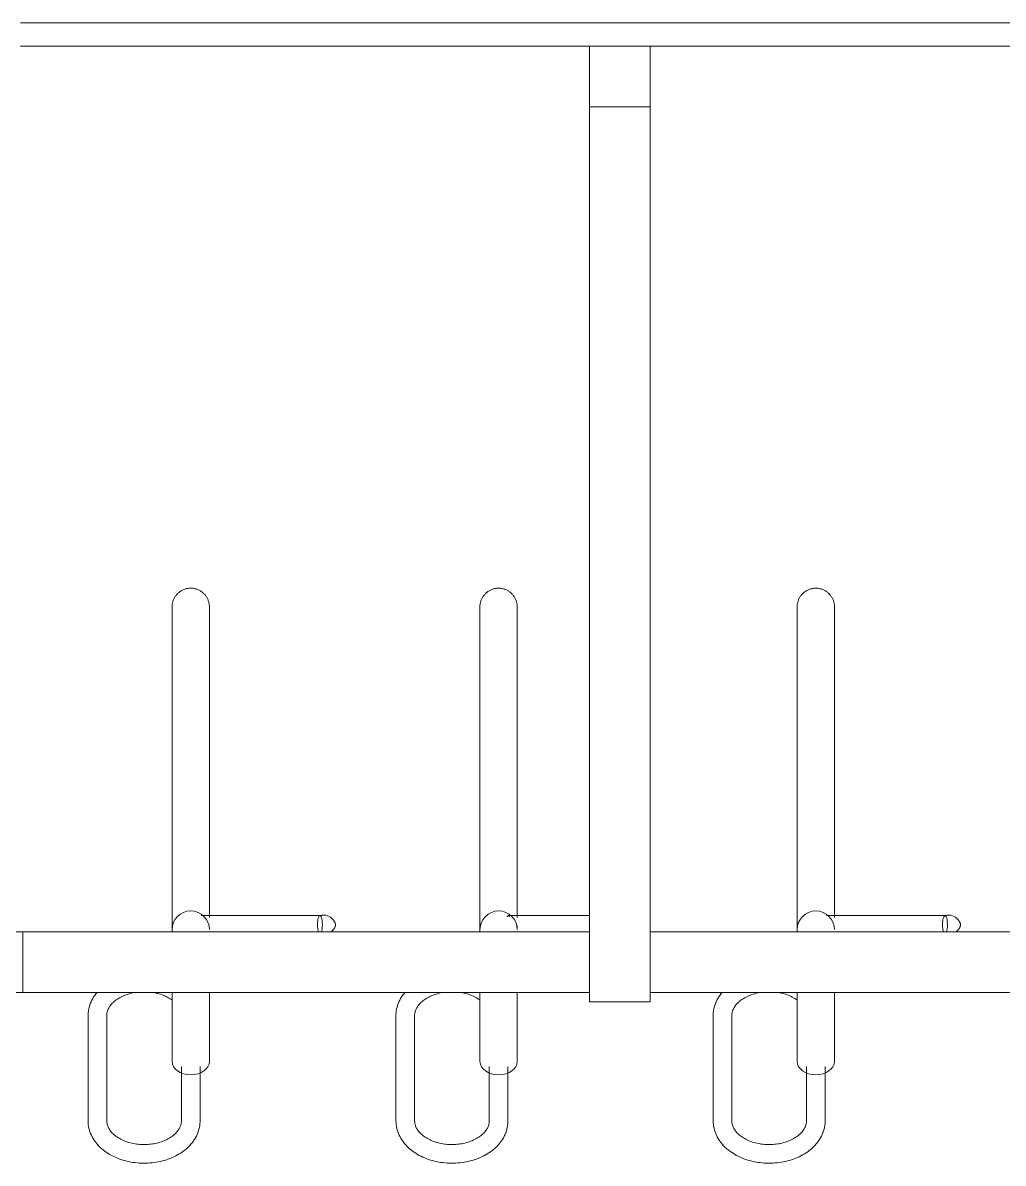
# Model space of a CAD drawing. Header units: inches. Extents: x 3268 to 7018, y 976 to 6708.
# Drawn here: x 4772.69 to 4798.96, y 3778.2 to 3808.77 of the extents above; entities that cross this region are included whole.
import ezdxf

# ---------------------------------------------------------------- set-up
doc = ezdxf.new("R2010")
doc.units = ezdxf.units.IN
doc.header["$MEASUREMENT"] = 0
for name, color, linetype, lineweight in [('A-GENM', 13, 'Continuous', 9), ('A-WALL', 113, 'Continuous', 9), ('I-WALL', 2, 'Continuous', 9)]:
    doc.layers.add(name, color=color, linetype=linetype, lineweight=lineweight)

# ---------------------------------------------------------------- blocks, each defined once
blk = doc.blocks.new('Bike File Wall - as Specified-V155-Overall Retail Plan Opt 2')
at = {"layer": 'A-GENM'}
for p, q in [((4772.688, 3784.399), (4757.5, 3784.399)), ((4772.688, 3784.399), (4772.688, 3782.774)), ((4772.688, 3782.774), (4757.5, 3782.774))]:
    blk.add_line(p, q, dxfattribs=at)
blk = doc.blocks.new('Bike File Wall - as Specified-6058706-Overall Retail Plan Opt 2')
at = {"layer": 'A-GENM'}
for p, q in [((4499.875, 3806.524), (4499.875, 3808.149)), ((4501.5, 3808.149), (4499.875, 3808.149)), ((4501.5, 3808.149), (4501.5, 3806.524)), ((4499.875, 3782.524), (4499.875, 3806.524)), ((4499.875, 3806.524), (4501.5, 3806.524)), ((4501.5, 3806.524), (4501.5, 3782.524)), ((4488.688, 3792.234), (4488.688, 3785.34)), ((4488.688, 3792.234), (4488.688, 3784.399)), ((4489.688, 3785.34), (4489.688, 3792.234)), ((4489.688, 3784.803), (4489.688, 3792.234)), ((4496.938, 3792.234), (4496.938, 3785.34)), ((4496.938, 3792.234), (4496.938, 3784.399)), ((4497.938, 3785.34), (4497.938, 3792.234)), ((4497.938, 3784.803), (4497.938, 3792.234)), ((4505.438, 3792.234), (4505.438, 3785.34)), ((4505.438, 3792.234), (4505.438, 3784.399)), ((4506.438, 3785.34), (4506.438, 3792.234)), ((4506.438, 3784.803), (4506.438, 3792.234)), ((4492.65, 3784.836), (4489.471, 3784.836)), ((4499.875, 3784.836), (4497.696, 3784.836)), ((4509.4, 3784.836), (4506.221, 3784.836)), ((4484.688, 3782.774), (4484.688, 3784.399)), ((4499.875, 3784.399), (4484.688, 3784.399)), ((4531.875, 3784.399), (4501.5, 3784.399)), ((4499.875, 3782.774), (4484.688, 3782.774)), ((4488.688, 3782.774), (4488.688, 3780.92)), ((4489.688, 3780.92), (4489.688, 3782.774)), ((4496.938, 3782.774), (4496.938, 3780.92)), ((4497.938, 3780.92), (4497.938, 3782.774)), ((4499.875, 3782.524), (4501.5, 3782.524)), ((4531.875, 3782.774), (4501.5, 3782.774)), ((4505.438, 3782.774), (4505.438, 3780.92)), ((4506.438, 3780.92), (4506.438, 3782.774)), ((4486.438, 3782.158), (4486.438, 3779.329)), ((4486.938, 3779.329), (4486.938, 3782.158)), ((4494.688, 3782.158), (4494.688, 3779.329)), ((4495.188, 3779.329), (4495.188, 3782.158)), ((4503.188, 3782.158), (4503.188, 3779.329)), ((4503.688, 3779.329), (4503.688, 3782.158)), ((4488.938, 3780.791), (4488.938, 3779.329)), ((4489.438, 3779.329), (4489.438, 3780.791)), ((4497.188, 3780.791), (4497.188, 3779.329)), ((4497.688, 3779.329), (4497.688, 3780.791)), ((4505.688, 3780.791), (4505.688, 3779.329)), ((4506.188, 3779.329), (4506.188, 3780.791))]:
    blk.add_line(p, q, dxfattribs=at)
at = {"layer": 'A-GENM', "flags": 128}
for points in [[(4488.688, 3793.113), (4488.688, 3793.133), (4488.689, 3793.153), (4488.691, 3793.173), (4488.694, 3793.192), (4488.698, 3793.212), (4488.702, 3793.232), (4488.707, 3793.251), (4488.713, 3793.27), (4488.72, 3793.289), (4488.727, 3793.307), (4488.735, 3793.326), (4488.744, 3793.344), (4488.754, 3793.361), (4488.764, 3793.378), (4488.775, 3793.395), (4488.787, 3793.411), (4488.799, 3793.427), (4488.812, 3793.442), (4488.825, 3793.457), (4488.839, 3793.471), (4488.854, 3793.485), (4488.869, 3793.498), (4488.885, 3793.511), (4488.901, 3793.522), (4488.918, 3793.533), (4488.935, 3793.544), (4488.952, 3793.554), (4488.97, 3793.563), (4488.988, 3793.571), (4489.007, 3793.579), (4489.025, 3793.586), (4489.044, 3793.592), (4489.064, 3793.597), (4489.083, 3793.602), (4489.103, 3793.605), (4489.123, 3793.608), (4489.143, 3793.611), (4489.162, 3793.612), (4489.182, 3793.613), (4489.202, 3793.613), (4489.222, 3793.612), (4489.242, 3793.61), (4489.262, 3793.607), (4489.282, 3793.604), (4489.301, 3793.6), (4489.321, 3793.595), (4489.34, 3793.589), (4489.359, 3793.583), (4489.378, 3793.575), (4489.396, 3793.567), (4489.414, 3793.559), (4489.432, 3793.549), (4489.449, 3793.539), (4489.466, 3793.528), (4489.482, 3793.517), (4489.498, 3793.505), (4489.513, 3793.492), (4489.528, 3793.479), (4489.543, 3793.465), (4489.557, 3793.45), (4489.57, 3793.435), (4489.582, 3793.42), (4489.594, 3793.404), (4489.606, 3793.387), (4489.616, 3793.37), (4489.626, 3793.353), (4489.636, 3793.335), (4489.644, 3793.317), (4489.652, 3793.299), (4489.659, 3793.28), (4489.665, 3793.261), (4489.671, 3793.242), (4489.676, 3793.223), (4489.68, 3793.203), (4489.683, 3793.183), (4489.685, 3793.163), (4489.687, 3793.144), (4489.688, 3793.124), (4489.688, 3793.113)], [(4496.938, 3793.113), (4496.938, 3793.133), (4496.939, 3793.153), (4496.941, 3793.173), (4496.944, 3793.192), (4496.948, 3793.212), (4496.952, 3793.232), (4496.957, 3793.251), (4496.963, 3793.27), (4496.97, 3793.289), (4496.977, 3793.307), (4496.985, 3793.326), (4496.994, 3793.344), (4497.004, 3793.361), (4497.014, 3793.378), (4497.025, 3793.395), (4497.037, 3793.411), (4497.049, 3793.427), (4497.062, 3793.442), (4497.075, 3793.457), (4497.089, 3793.471), (4497.104, 3793.485), (4497.119, 3793.498), (4497.135, 3793.511), (4497.151, 3793.522), (4497.168, 3793.533), (4497.185, 3793.544), (4497.202, 3793.554), (4497.22, 3793.563), (4497.238, 3793.571), (4497.257, 3793.579), (4497.275, 3793.586), (4497.294, 3793.592), (4497.314, 3793.597), (4497.333, 3793.602), (4497.353, 3793.605), (4497.373, 3793.608), (4497.393, 3793.611), (4497.412, 3793.612), (4497.432, 3793.613), (4497.452, 3793.613), (4497.472, 3793.612), (4497.492, 3793.61), (4497.512, 3793.607), (4497.532, 3793.604), (4497.551, 3793.6), (4497.571, 3793.595), (4497.59, 3793.589), (4497.609, 3793.583), (4497.628, 3793.575), (4497.646, 3793.567), (4497.664, 3793.559), (4497.682, 3793.549), (4497.699, 3793.539), (4497.716, 3793.528), (4497.732, 3793.517), (4497.748, 3793.505), (4497.763, 3793.492), (4497.778, 3793.479), (4497.793, 3793.465), (4497.807, 3793.45), (4497.82, 3793.435), (4497.832, 3793.42), (4497.844, 3793.404), (4497.856, 3793.387), (4497.866, 3793.37), (4497.876, 3793.353), (4497.886, 3793.335), (4497.894, 3793.317), (4497.902, 3793.299), (4497.909, 3793.28), (4497.915, 3793.261), (4497.921, 3793.242), (4497.926, 3793.223), (4497.93, 3793.203), (4497.933, 3793.183), (4497.935, 3793.163), (4497.937, 3793.144), (4497.938, 3793.124), (4497.938, 3793.113)], [(4505.438, 3793.113), (4505.438, 3793.133), (4505.439, 3793.153), (4505.441, 3793.173), (4505.444, 3793.192), (4505.448, 3793.212), (4505.452, 3793.232), (4505.457, 3793.251), (4505.463, 3793.27), (4505.47, 3793.289), (4505.477, 3793.307), (4505.485, 3793.326), (4505.494, 3793.344), (4505.504, 3793.361), (4505.514, 3793.378), (4505.525, 3793.395), (4505.537, 3793.411), (4505.549, 3793.427), (4505.562, 3793.442), (4505.575, 3793.457), (4505.589, 3793.471), (4505.604, 3793.485), (4505.619, 3793.498), (4505.635, 3793.511), (4505.651, 3793.522), (4505.668, 3793.533), (4505.685, 3793.544), (4505.702, 3793.554), (4505.72, 3793.563), (4505.738, 3793.571), (4505.757, 3793.579), (4505.775, 3793.586), (4505.794, 3793.592), (4505.814, 3793.597), (4505.833, 3793.602), (4505.853, 3793.605), (4505.873, 3793.608), (4505.893, 3793.611), (4505.912, 3793.612), (4505.932, 3793.613), (4505.952, 3793.613), (4505.972, 3793.612), (4505.992, 3793.61), (4506.012, 3793.607), (4506.032, 3793.604), (4506.051, 3793.6), (4506.071, 3793.595), (4506.09, 3793.589), (4506.109, 3793.583), (4506.128, 3793.575), (4506.146, 3793.567), (4506.164, 3793.559), (4506.182, 3793.549), (4506.199, 3793.539), (4506.216, 3793.528), (4506.232, 3793.517), (4506.248, 3793.505), (4506.263, 3793.492), (4506.278, 3793.479), (4506.293, 3793.465), (4506.307, 3793.45), (4506.32, 3793.435), (4506.332, 3793.42), (4506.344, 3793.404), (4506.356, 3793.387), (4506.366, 3793.37), (4506.376, 3793.353), (4506.386, 3793.335), (4506.394, 3793.317), (4506.402, 3793.299), (4506.409, 3793.28), (4506.415, 3793.261), (4506.421, 3793.242), (4506.426, 3793.223), (4506.43, 3793.203), (4506.433, 3793.183), (4506.435, 3793.163), (4506.437, 3793.144), (4506.438, 3793.124), (4506.438, 3793.113)], [(4488.688, 3792.234), (4488.688, 3792.317), (4488.688, 3792.397), (4488.688, 3792.473), (4488.688, 3792.545), (4488.688, 3792.613), (4488.688, 3792.677), (4488.688, 3792.738), (4488.688, 3792.794), (4488.688, 3792.845), (4488.688, 3792.893), (4488.688, 3792.936), (4488.688, 3792.974), (4488.688, 3793.008), (4488.688, 3793.037), (4488.688, 3793.061), (4488.688, 3793.081), (4488.688, 3793.096), (4488.688, 3793.106), (4488.688, 3793.112), (4488.688, 3793.113)], [(4488.688, 3793.113), (4488.688, 3793.11), (4488.688, 3793.103), (4488.688, 3793.091), (4488.688, 3793.074), (4488.688, 3793.053), (4488.688, 3793.027), (4488.688, 3792.996), (4488.688, 3792.96), (4488.688, 3792.92), (4488.688, 3792.876), (4488.688, 3792.827), (4488.688, 3792.774), (4488.688, 3792.716), (4488.688, 3792.654), (4488.688, 3792.589), (4488.688, 3792.519), (4488.688, 3792.445), (4488.688, 3792.368), (4488.688, 3792.287), (4488.688, 3792.234)], [(4489.688, 3792.234), (4489.688, 3792.317), (4489.688, 3792.397), (4489.688, 3792.473), (4489.688, 3792.545), (4489.688, 3792.613), (4489.688, 3792.677), (4489.688, 3792.738), (4489.688, 3792.794), (4489.688, 3792.845), (4489.688, 3792.893), (4489.688, 3792.936), (4489.688, 3792.974), (4489.688, 3793.008), (4489.688, 3793.037), (4489.688, 3793.061), (4489.688, 3793.081), (4489.688, 3793.096), (4489.688, 3793.106), (4489.688, 3793.112), (4489.688, 3793.113)], [(4489.688, 3793.113), (4489.688, 3793.11), (4489.688, 3793.103), (4489.688, 3793.091), (4489.688, 3793.074), (4489.688, 3793.053), (4489.688, 3793.027), (4489.688, 3792.996), (4489.688, 3792.96), (4489.688, 3792.92), (4489.688, 3792.876), (4489.688, 3792.827), (4489.688, 3792.774), (4489.688, 3792.716), (4489.688, 3792.654), (4489.688, 3792.589), (4489.688, 3792.519), (4489.688, 3792.445), (4489.688, 3792.368), (4489.688, 3792.287), (4489.688, 3792.234)], [(4496.938, 3792.234), (4496.938, 3792.317), (4496.938, 3792.397), (4496.938, 3792.473), (4496.938, 3792.545), (4496.938, 3792.613), (4496.938, 3792.677), (4496.938, 3792.738), (4496.938, 3792.794), (4496.938, 3792.845), (4496.938, 3792.893), (4496.938, 3792.936), (4496.938, 3792.974), (4496.938, 3793.008), (4496.938, 3793.037), (4496.938, 3793.061), (4496.938, 3793.081), (4496.938, 3793.096), (4496.938, 3793.106), (4496.938, 3793.112), (4496.938, 3793.113)], [(4496.938, 3793.113), (4496.938, 3793.11), (4496.938, 3793.103), (4496.938, 3793.091), (4496.938, 3793.074), (4496.938, 3793.053), (4496.938, 3793.027), (4496.938, 3792.996), (4496.938, 3792.96), (4496.938, 3792.92), (4496.938, 3792.876), (4496.938, 3792.827), (4496.938, 3792.774), (4496.938, 3792.716), (4496.938, 3792.654), (4496.938, 3792.589), (4496.938, 3792.519), (4496.938, 3792.445), (4496.938, 3792.368), (4496.938, 3792.287), (4496.938, 3792.234)], [(4497.938, 3792.234), (4497.938, 3792.317), (4497.938, 3792.397), (4497.938, 3792.473), (4497.938, 3792.545), (4497.938, 3792.613), (4497.938, 3792.677), (4497.938, 3792.738), (4497.938, 3792.794), (4497.938, 3792.845), (4497.938, 3792.893), (4497.938, 3792.936), (4497.938, 3792.974), (4497.938, 3793.008), (4497.938, 3793.037), (4497.938, 3793.061), (4497.938, 3793.081), (4497.938, 3793.096), (4497.938, 3793.106), (4497.938, 3793.112), (4497.938, 3793.113)], [(4497.938, 3793.113), (4497.938, 3793.11), (4497.938, 3793.103), (4497.938, 3793.091), (4497.938, 3793.074), (4497.938, 3793.053), (4497.938, 3793.027), (4497.938, 3792.996), (4497.938, 3792.96), (4497.938, 3792.92), (4497.938, 3792.876), (4497.938, 3792.827), (4497.938, 3792.774), (4497.938, 3792.716), (4497.938, 3792.654), (4497.938, 3792.589), (4497.938, 3792.519), (4497.938, 3792.445), (4497.938, 3792.368), (4497.938, 3792.287), (4497.938, 3792.234)], [(4505.438, 3792.234), (4505.438, 3792.317), (4505.438, 3792.397), (4505.438, 3792.473), (4505.438, 3792.545), (4505.438, 3792.613), (4505.438, 3792.677), (4505.438, 3792.738), (4505.438, 3792.794), (4505.438, 3792.845), (4505.438, 3792.893), (4505.438, 3792.936), (4505.438, 3792.974), (4505.438, 3793.008), (4505.438, 3793.037), (4505.438, 3793.061), (4505.438, 3793.081), (4505.438, 3793.096), (4505.438, 3793.106), (4505.438, 3793.112), (4505.438, 3793.113)], [(4505.438, 3793.113), (4505.438, 3793.11), (4505.438, 3793.103), (4505.438, 3793.091), (4505.438, 3793.074), (4505.438, 3793.053), (4505.438, 3793.027), (4505.438, 3792.996), (4505.438, 3792.96), (4505.438, 3792.92), (4505.438, 3792.876), (4505.438, 3792.827), (4505.438, 3792.774), (4505.438, 3792.716), (4505.438, 3792.654), (4505.438, 3792.589), (4505.438, 3792.519), (4505.438, 3792.445), (4505.438, 3792.368), (4505.438, 3792.287), (4505.438, 3792.234)], [(4506.438, 3792.234), (4506.438, 3792.317), (4506.438, 3792.397), (4506.438, 3792.473), (4506.438, 3792.545), (4506.438, 3792.613), (4506.438, 3792.677), (4506.438, 3792.738), (4506.438, 3792.794), (4506.438, 3792.845), (4506.438, 3792.893), (4506.438, 3792.936), (4506.438, 3792.974), (4506.438, 3793.008), (4506.438, 3793.037), (4506.438, 3793.061), (4506.438, 3793.081), (4506.438, 3793.096), (4506.438, 3793.106), (4506.438, 3793.112), (4506.438, 3793.113)], [(4506.438, 3793.113), (4506.438, 3793.11), (4506.438, 3793.103), (4506.438, 3793.091), (4506.438, 3793.074), (4506.438, 3793.053), (4506.438, 3793.027), (4506.438, 3792.996), (4506.438, 3792.96), (4506.438, 3792.92), (4506.438, 3792.876), (4506.438, 3792.827), (4506.438, 3792.774), (4506.438, 3792.716), (4506.438, 3792.654), (4506.438, 3792.589), (4506.438, 3792.519), (4506.438, 3792.445), (4506.438, 3792.368), (4506.438, 3792.287), (4506.438, 3792.234)], [(4488.688, 3784.521), (4488.688, 3784.547), (4488.688, 3784.578), (4488.688, 3784.613), (4488.688, 3784.653), (4488.688, 3784.698), (4488.688, 3784.747), (4488.688, 3784.8), (4488.688, 3784.858), (4488.688, 3784.919), (4488.688, 3784.985), (4488.688, 3785.055), (4488.688, 3785.128), (4488.688, 3785.206), (4488.688, 3785.287), (4488.688, 3785.34)], [(4489.688, 3785.34), (4489.688, 3785.257), (4489.688, 3785.177), (4489.688, 3785.101), (4489.688, 3785.029), (4489.688, 3784.961), (4489.688, 3784.896), (4489.688, 3784.836), (4489.688, 3784.78)], [(4496.938, 3784.698), (4496.938, 3784.747), (4496.938, 3784.8), (4496.938, 3784.858), (4496.938, 3784.919), (4496.938, 3784.985), (4496.938, 3785.055), (4496.938, 3785.128), (4496.938, 3785.206), (4496.938, 3785.287), (4496.938, 3785.34)], [(4497.938, 3785.34), (4497.938, 3785.257), (4497.938, 3785.177), (4497.938, 3785.101), (4497.938, 3785.029), (4497.938, 3784.961), (4497.938, 3784.896), (4497.938, 3784.836), (4497.938, 3784.78)], [(4505.438, 3784.521), (4505.438, 3784.547), (4505.438, 3784.578), (4505.438, 3784.613), (4505.438, 3784.653), (4505.438, 3784.698), (4505.438, 3784.747), (4505.438, 3784.8), (4505.438, 3784.858), (4505.438, 3784.919), (4505.438, 3784.985), (4505.438, 3785.055), (4505.438, 3785.128), (4505.438, 3785.206), (4505.438, 3785.287), (4505.438, 3785.34)], [(4506.438, 3785.34), (4506.438, 3785.257), (4506.438, 3785.177), (4506.438, 3785.101), (4506.438, 3785.029), (4506.438, 3784.961), (4506.438, 3784.896), (4506.438, 3784.836), (4506.438, 3784.78)], [(4492.646, 3784.835), (4492.696, 3784.846), (4492.75, 3784.848), (4492.802, 3784.842), (4492.851, 3784.83), (4492.893, 3784.812), (4492.929, 3784.792), (4492.957, 3784.77), (4492.98, 3784.75), (4492.998, 3784.731), (4493.013, 3784.713), (4493.024, 3784.698), (4493.033, 3784.684), (4493.04, 3784.671), (4493.045, 3784.66), (4493.05, 3784.65), (4493.054, 3784.642), (4493.057, 3784.634), (4493.059, 3784.627), (4493.061, 3784.622), (4493.062, 3784.616), (4493.064, 3784.612), (4493.065, 3784.608), (4493.066, 3784.604), (4493.066, 3784.601), (4493.067, 3784.598), (4493.067, 3784.596), (4493.068, 3784.594), (4493.068, 3784.593), (4493.068, 3784.591), (4493.068, 3784.59), (4493.068, 3784.589), (4493.068, 3784.588), (4493.068, 3784.588), (4493.069, 3784.587), (4493.069, 3784.587)], [(4509.396, 3784.835), (4509.446, 3784.846), (4509.5, 3784.848), (4509.552, 3784.842), (4509.601, 3784.83), (4509.643, 3784.812), (4509.679, 3784.792), (4509.707, 3784.77), (4509.73, 3784.75), (4509.748, 3784.731), (4509.763, 3784.713), (4509.774, 3784.698), (4509.783, 3784.684), (4509.79, 3784.671), (4509.795, 3784.66), (4509.8, 3784.65), (4509.804, 3784.642), (4509.807, 3784.634), (4509.809, 3784.627), (4509.811, 3784.622), (4509.812, 3784.616), (4509.814, 3784.612), (4509.815, 3784.608), (4509.816, 3784.604), (4509.816, 3784.601), (4509.817, 3784.598), (4509.817, 3784.596), (4509.818, 3784.594), (4509.818, 3784.593), (4509.818, 3784.591), (4509.818, 3784.59), (4509.818, 3784.589), (4509.818, 3784.588), (4509.818, 3784.588), (4509.819, 3784.587), (4509.819, 3784.587)], [(4488.693, 3784.391), (4488.69, 3784.41), (4488.689, 3784.43), (4488.688, 3784.45), (4488.688, 3784.461)], [(4492.957, 3784.402), (4492.98, 3784.422), (4492.998, 3784.441), (4493.013, 3784.459), (4493.024, 3784.474), (4493.033, 3784.488), (4493.04, 3784.501), (4493.045, 3784.512), (4493.05, 3784.522), (4493.054, 3784.53), (4493.057, 3784.538), (4493.059, 3784.545), (4493.061, 3784.551), (4493.062, 3784.556), (4493.064, 3784.56), (4493.065, 3784.564), (4493.066, 3784.568), (4493.066, 3784.571), (4493.067, 3784.574), (4493.067, 3784.576), (4493.068, 3784.578), (4493.068, 3784.58), (4493.068, 3784.581), (4493.068, 3784.582), (4493.068, 3784.583), (4493.068, 3784.584), (4493.068, 3784.585), (4493.069, 3784.585), (4493.069, 3784.585)], [(4497.938, 3784.566), (4497.938, 3784.537), (4497.938, 3784.512)], [(4505.443, 3784.391), (4505.44, 3784.41), (4505.439, 3784.43), (4505.438, 3784.45), (4505.438, 3784.461)], [(4509.707, 3784.402), (4509.73, 3784.422), (4509.748, 3784.441), (4509.763, 3784.459), (4509.774, 3784.474), (4509.783, 3784.488), (4509.79, 3784.501), (4509.795, 3784.512), (4509.8, 3784.522), (4509.804, 3784.53), (4509.807, 3784.538), (4509.809, 3784.545), (4509.811, 3784.551), (4509.812, 3784.556), (4509.814, 3784.56), (4509.815, 3784.564), (4509.816, 3784.568), (4509.816, 3784.571), (4509.817, 3784.574), (4509.817, 3784.576), (4509.818, 3784.578), (4509.818, 3784.58), (4509.818, 3784.581), (4509.818, 3784.582), (4509.818, 3784.583), (4509.818, 3784.584), (4509.818, 3784.585), (4509.819, 3784.585), (4509.819, 3784.585)], [(4486.676, 3782.775), (4486.644, 3782.736), (4486.614, 3782.695), (4486.586, 3782.653), (4486.56, 3782.61), (4486.537, 3782.566), (4486.515, 3782.521), (4486.497, 3782.475), (4486.48, 3782.428), (4486.466, 3782.38), (4486.455, 3782.332), (4486.447, 3782.283), (4486.441, 3782.234), (4486.438, 3782.184), (4486.438, 3782.158)], [(4486.938, 3782.158), (4486.938, 3782.179), (4486.94, 3782.2), (4486.943, 3782.222), (4486.948, 3782.243), (4486.953, 3782.264), (4486.96, 3782.286), (4486.968, 3782.308), (4486.978, 3782.33), (4486.989, 3782.352), (4487.001, 3782.374), (4487.015, 3782.396), (4487.03, 3782.418), (4487.047, 3782.44), (4487.066, 3782.461), (4487.086, 3782.483), (4487.107, 3782.504), (4487.13, 3782.525), (4487.155, 3782.546), (4487.181, 3782.566), (4487.208, 3782.586), (4487.237, 3782.605), (4487.268, 3782.623), (4487.299, 3782.641), (4487.332, 3782.658), (4487.366, 3782.674), (4487.401, 3782.689), (4487.437, 3782.703), (4487.474, 3782.717), (4487.512, 3782.729), (4487.551, 3782.741), (4487.591, 3782.751), (4487.631, 3782.76), (4487.672, 3782.768), (4487.714, 3782.775)], [(4488.181, 3782.772), (4488.222, 3782.764), (4488.263, 3782.756), (4488.303, 3782.746), (4488.343, 3782.735), (4488.381, 3782.724), (4488.419, 3782.711), (4488.455, 3782.697), (4488.491, 3782.682), (4488.526, 3782.667), (4488.559, 3782.65), (4488.591, 3782.633), (4488.622, 3782.615), (4488.652, 3782.596), (4488.68, 3782.577)], [(4494.926, 3782.775), (4494.894, 3782.736), (4494.864, 3782.695), (4494.836, 3782.653), (4494.81, 3782.61), (4494.787, 3782.566), (4494.765, 3782.521), (4494.747, 3782.475), (4494.73, 3782.428), (4494.716, 3782.38), (4494.705, 3782.332), (4494.697, 3782.283), (4494.691, 3782.234), (4494.688, 3782.184), (4494.688, 3782.158)], [(4495.188, 3782.158), (4495.188, 3782.179), (4495.19, 3782.2), (4495.193, 3782.222), (4495.198, 3782.243), (4495.203, 3782.264), (4495.21, 3782.286), (4495.218, 3782.308), (4495.228, 3782.33), (4495.239, 3782.352), (4495.251, 3782.374), (4495.265, 3782.396), (4495.28, 3782.418), (4495.297, 3782.44), (4495.316, 3782.461), (4495.336, 3782.483), (4495.357, 3782.504), (4495.38, 3782.525), (4495.405, 3782.546), (4495.431, 3782.566), (4495.458, 3782.586), (4495.487, 3782.605), (4495.518, 3782.623), (4495.549, 3782.641), (4495.582, 3782.658), (4495.616, 3782.674), (4495.651, 3782.689), (4495.687, 3782.703), (4495.724, 3782.717), (4495.762, 3782.729), (4495.801, 3782.741), (4495.841, 3782.751), (4495.881, 3782.76), (4495.922, 3782.768), (4495.964, 3782.775)], [(4496.431, 3782.772), (4496.472, 3782.764), (4496.513, 3782.756), (4496.553, 3782.746), (4496.593, 3782.735), (4496.631, 3782.724), (4496.669, 3782.711), (4496.705, 3782.697), (4496.741, 3782.682), (4496.776, 3782.667), (4496.809, 3782.65), (4496.841, 3782.633), (4496.872, 3782.615), (4496.902, 3782.596), (4496.93, 3782.577)], [(4503.426, 3782.775), (4503.394, 3782.736), (4503.364, 3782.695), (4503.336, 3782.653), (4503.31, 3782.61), (4503.287, 3782.566), (4503.265, 3782.521), (4503.247, 3782.475), (4503.23, 3782.428), (4503.216, 3782.38), (4503.205, 3782.332), (4503.197, 3782.283), (4503.191, 3782.234), (4503.188, 3782.184), (4503.188, 3782.158)], [(4503.688, 3782.158), (4503.688, 3782.179), (4503.69, 3782.2), (4503.693, 3782.222), (4503.698, 3782.243), (4503.703, 3782.264), (4503.71, 3782.286), (4503.718, 3782.308), (4503.728, 3782.33), (4503.739, 3782.352), (4503.751, 3782.374), (4503.765, 3782.396), (4503.78, 3782.418), (4503.797, 3782.44), (4503.816, 3782.461), (4503.836, 3782.483), (4503.857, 3782.504), (4503.88, 3782.525), (4503.905, 3782.546), (4503.931, 3782.566), (4503.958, 3782.586), (4503.987, 3782.605), (4504.018, 3782.623), (4504.049, 3782.641), (4504.082, 3782.658), (4504.116, 3782.674), (4504.151, 3782.689), (4504.187, 3782.703), (4504.224, 3782.717), (4504.262, 3782.729), (4504.301, 3782.741), (4504.341, 3782.751), (4504.381, 3782.76), (4504.422, 3782.768), (4504.464, 3782.775)], [(4504.931, 3782.772), (4504.972, 3782.764), (4505.013, 3782.756), (4505.053, 3782.746), (4505.093, 3782.735), (4505.131, 3782.724), (4505.169, 3782.711), (4505.205, 3782.697), (4505.241, 3782.682), (4505.276, 3782.667), (4505.309, 3782.65), (4505.341, 3782.633), (4505.372, 3782.615), (4505.402, 3782.596), (4505.43, 3782.577)], [(4486.438, 3779.329), (4486.439, 3779.28), (4486.443, 3779.231), (4486.45, 3779.182), (4486.46, 3779.133), (4486.472, 3779.085), (4486.487, 3779.037), (4486.505, 3778.991), (4486.525, 3778.945), (4486.547, 3778.901), (4486.572, 3778.857), (4486.599, 3778.814), (4486.628, 3778.773), (4486.659, 3778.733), (4486.692, 3778.694), (4486.727, 3778.656), (4486.763, 3778.62), (4486.801, 3778.585), (4486.841, 3778.552), (4486.883, 3778.52), (4486.925, 3778.489), (4486.97, 3778.46), (4487.015, 3778.432), (4487.062, 3778.406), (4487.11, 3778.381), (4487.159, 3778.358), (4487.209, 3778.336), (4487.26, 3778.316), (4487.312, 3778.297), (4487.365, 3778.28), (4487.419, 3778.264), (4487.473, 3778.25), (4487.528, 3778.238), (4487.583, 3778.227), (4487.639, 3778.218), (4487.695, 3778.21), (4487.752, 3778.204), (4487.808, 3778.2), (4487.865, 3778.197), (4487.922, 3778.196), (4487.98, 3778.196), (4488.037, 3778.198), (4488.093, 3778.201), (4488.15, 3778.207), (4488.206, 3778.214), (4488.263, 3778.222), (4488.318, 3778.232), (4488.373, 3778.244), (4488.428, 3778.257), (4488.482, 3778.271), (4488.535, 3778.288), (4488.587, 3778.306), (4488.639, 3778.325), (4488.69, 3778.346), (4488.739, 3778.368), (4488.788, 3778.392), (4488.835, 3778.418), (4488.882, 3778.445), (4488.927, 3778.473), (4488.97, 3778.503), (4489.012, 3778.534), (4489.053, 3778.567), (4489.092, 3778.601), (4489.13, 3778.637), (4489.165, 3778.674), (4489.199, 3778.712), (4489.231, 3778.751), (4489.261, 3778.792), (4489.29, 3778.834), (4489.315, 3778.877), (4489.339, 3778.921), (4489.36, 3778.966), (4489.379, 3779.012), (4489.395, 3779.059), (4489.409, 3779.107), (4489.42, 3779.155), (4489.429, 3779.204), (4489.435, 3779.253), (4489.437, 3779.303), (4489.438, 3779.329)], [(4488.938, 3779.329), (4488.937, 3779.308), (4488.935, 3779.287), (4488.932, 3779.266), (4488.928, 3779.244), (4488.923, 3779.223), (4488.916, 3779.201), (4488.908, 3779.179), (4488.898, 3779.157), (4488.887, 3779.135), (4488.875, 3779.113), (4488.861, 3779.091), (4488.845, 3779.069), (4488.828, 3779.047), (4488.81, 3779.026), (4488.79, 3779.004), (4488.768, 3778.983), (4488.745, 3778.962), (4488.721, 3778.941), (4488.695, 3778.921), (4488.667, 3778.901), (4488.638, 3778.882), (4488.608, 3778.864), (4488.577, 3778.846), (4488.544, 3778.829), (4488.51, 3778.813), (4488.475, 3778.798), (4488.439, 3778.784), (4488.401, 3778.77), (4488.363, 3778.758), (4488.325, 3778.747), (4488.285, 3778.736), (4488.244, 3778.727), (4488.203, 3778.719), (4488.162, 3778.712), (4488.12, 3778.706), (4488.078, 3778.702), (4488.035, 3778.699), (4487.992, 3778.696), (4487.949, 3778.696), (4487.907, 3778.696), (4487.864, 3778.697), (4487.821, 3778.7), (4487.778, 3778.704), (4487.736, 3778.709), (4487.695, 3778.715), (4487.653, 3778.723), (4487.613, 3778.731), (4487.572, 3778.741), (4487.533, 3778.752), (4487.495, 3778.763), (4487.457, 3778.776), (4487.42, 3778.79), (4487.385, 3778.805), (4487.35, 3778.821), (4487.317, 3778.837), (4487.284, 3778.854), (4487.253, 3778.872), (4487.224, 3778.891), (4487.196, 3778.91), (4487.169, 3778.93), (4487.144, 3778.951), (4487.12, 3778.971), (4487.097, 3778.993), (4487.076, 3779.014), (4487.057, 3779.036), (4487.039, 3779.058), (4487.023, 3779.08), (4487.008, 3779.102), (4486.995, 3779.124), (4486.983, 3779.146), (4486.973, 3779.167), (4486.964, 3779.189), (4486.957, 3779.211), (4486.95, 3779.233), (4486.945, 3779.254), (4486.942, 3779.275), (4486.939, 3779.297), (4486.938, 3779.318), (4486.938, 3779.329)], [(4494.688, 3779.329), (4494.689, 3779.28), (4494.693, 3779.231), (4494.7, 3779.182), (4494.71, 3779.133), (4494.722, 3779.085), (4494.737, 3779.037), (4494.755, 3778.991), (4494.775, 3778.945), (4494.797, 3778.901), (4494.822, 3778.857), (4494.849, 3778.814), (4494.878, 3778.773), (4494.909, 3778.733), (4494.942, 3778.694), (4494.977, 3778.656), (4495.013, 3778.62), (4495.051, 3778.585), (4495.091, 3778.552), (4495.133, 3778.52), (4495.175, 3778.489), (4495.22, 3778.46), (4495.265, 3778.432), (4495.312, 3778.406), (4495.36, 3778.381), (4495.409, 3778.358), (4495.459, 3778.336), (4495.51, 3778.316), (4495.562, 3778.297), (4495.615, 3778.28), (4495.669, 3778.264), (4495.723, 3778.25), (4495.778, 3778.238), (4495.833, 3778.227), (4495.889, 3778.218), (4495.945, 3778.21), (4496.002, 3778.204), (4496.058, 3778.2), (4496.115, 3778.197), (4496.172, 3778.196), (4496.23, 3778.196), (4496.287, 3778.198), (4496.343, 3778.201), (4496.4, 3778.207), (4496.456, 3778.214), (4496.513, 3778.222), (4496.568, 3778.232), (4496.623, 3778.244), (4496.678, 3778.257), (4496.732, 3778.271), (4496.785, 3778.288), (4496.837, 3778.306), (4496.889, 3778.325), (4496.94, 3778.346), (4496.989, 3778.368), (4497.038, 3778.392), (4497.085, 3778.418), (4497.132, 3778.445), (4497.177, 3778.473), (4497.22, 3778.503), (4497.262, 3778.534), (4497.303, 3778.567), (4497.342, 3778.601), (4497.38, 3778.637), (4497.415, 3778.674), (4497.449, 3778.712), (4497.481, 3778.751), (4497.511, 3778.792), (4497.54, 3778.834), (4497.565, 3778.877), (4497.589, 3778.921), (4497.61, 3778.966), (4497.629, 3779.012), (4497.645, 3779.059), (4497.659, 3779.107), (4497.67, 3779.155), (4497.679, 3779.204), (4497.685, 3779.253), (4497.687, 3779.303), (4497.688, 3779.329)], [(4497.188, 3779.329), (4497.187, 3779.308), (4497.185, 3779.287), (4497.182, 3779.266), (4497.178, 3779.244), (4497.173, 3779.223), (4497.166, 3779.201), (4497.158, 3779.179), (4497.148, 3779.157), (4497.137, 3779.135), (4497.125, 3779.113), (4497.111, 3779.091), (4497.095, 3779.069), (4497.078, 3779.047), (4497.06, 3779.026), (4497.04, 3779.004), (4497.018, 3778.983), (4496.995, 3778.962), (4496.971, 3778.941), (4496.945, 3778.921), (4496.917, 3778.901), (4496.888, 3778.882), (4496.858, 3778.864), (4496.827, 3778.846), (4496.794, 3778.829), (4496.76, 3778.813), (4496.725, 3778.798), (4496.689, 3778.784), (4496.651, 3778.77), (4496.613, 3778.758), (4496.575, 3778.747), (4496.535, 3778.736), (4496.494, 3778.727), (4496.453, 3778.719), (4496.412, 3778.712), (4496.37, 3778.706), (4496.328, 3778.702), (4496.285, 3778.699), (4496.242, 3778.696), (4496.199, 3778.696), (4496.157, 3778.696), (4496.114, 3778.697), (4496.071, 3778.7), (4496.028, 3778.704), (4495.986, 3778.709), (4495.945, 3778.715), (4495.903, 3778.723), (4495.863, 3778.731), (4495.822, 3778.741), (4495.783, 3778.752), (4495.745, 3778.763), (4495.707, 3778.776), (4495.67, 3778.79), (4495.635, 3778.805), (4495.6, 3778.821), (4495.567, 3778.837), (4495.534, 3778.854), (4495.503, 3778.872), (4495.474, 3778.891), (4495.446, 3778.91), (4495.419, 3778.93), (4495.394, 3778.951), (4495.37, 3778.971), (4495.347, 3778.993), (4495.326, 3779.014), (4495.307, 3779.036), (4495.289, 3779.058), (4495.273, 3779.08), (4495.258, 3779.102), (4495.245, 3779.124), (4495.233, 3779.146), (4495.223, 3779.167), (4495.214, 3779.189), (4495.207, 3779.211), (4495.2, 3779.233), (4495.195, 3779.254), (4495.192, 3779.275), (4495.189, 3779.297), (4495.188, 3779.318), (4495.188, 3779.329)], [(4503.188, 3779.329), (4503.189, 3779.28), (4503.193, 3779.231), (4503.2, 3779.182), (4503.21, 3779.133), (4503.222, 3779.085), (4503.237, 3779.037), (4503.255, 3778.991), (4503.275, 3778.945), (4503.297, 3778.901), (4503.322, 3778.857), (4503.349, 3778.814), (4503.378, 3778.773), (4503.409, 3778.733), (4503.442, 3778.694), (4503.477, 3778.656), (4503.513, 3778.62), (4503.551, 3778.585), (4503.591, 3778.552), (4503.633, 3778.52), (4503.675, 3778.489), (4503.72, 3778.46), (4503.765, 3778.432), (4503.812, 3778.406), (4503.86, 3778.381), (4503.909, 3778.358), (4503.959, 3778.336), (4504.01, 3778.316), (4504.062, 3778.297), (4504.115, 3778.28), (4504.169, 3778.264), (4504.223, 3778.25), (4504.278, 3778.238), (4504.333, 3778.227), (4504.389, 3778.218), (4504.445, 3778.21), (4504.502, 3778.204), (4504.558, 3778.2), (4504.615, 3778.197), (4504.672, 3778.196), (4504.73, 3778.196), (4504.787, 3778.198), (4504.843, 3778.201), (4504.9, 3778.207), (4504.956, 3778.214), (4505.013, 3778.222), (4505.068, 3778.232), (4505.123, 3778.244), (4505.178, 3778.257), (4505.232, 3778.271), (4505.285, 3778.288), (4505.337, 3778.306), (4505.389, 3778.325), (4505.44, 3778.346), (4505.489, 3778.368), (4505.538, 3778.392), (4505.585, 3778.418), (4505.632, 3778.445), (4505.677, 3778.473), (4505.72, 3778.503), (4505.762, 3778.534), (4505.803, 3778.567), (4505.842, 3778.601), (4505.88, 3778.637), (4505.915, 3778.674), (4505.949, 3778.712), (4505.981, 3778.751), (4506.011, 3778.792), (4506.04, 3778.834), (4506.065, 3778.877), (4506.089, 3778.921), (4506.11, 3778.966), (4506.129, 3779.012), (4506.145, 3779.059), (4506.159, 3779.107), (4506.17, 3779.155), (4506.179, 3779.204), (4506.185, 3779.253), (4506.187, 3779.303), (4506.188, 3779.329)], [(4505.688, 3779.329), (4505.687, 3779.308), (4505.685, 3779.287), (4505.682, 3779.266), (4505.678, 3779.244), (4505.673, 3779.223), (4505.666, 3779.201), (4505.658, 3779.179), (4505.648, 3779.157), (4505.637, 3779.135), (4505.625, 3779.113), (4505.611, 3779.091), (4505.595, 3779.069), (4505.578, 3779.047), (4505.56, 3779.026), (4505.54, 3779.004), (4505.518, 3778.983), (4505.495, 3778.962), (4505.471, 3778.941), (4505.445, 3778.921), (4505.417, 3778.901), (4505.388, 3778.882), (4505.358, 3778.864), (4505.327, 3778.846), (4505.294, 3778.829), (4505.26, 3778.813), (4505.225, 3778.798), (4505.189, 3778.784), (4505.151, 3778.77), (4505.113, 3778.758), (4505.075, 3778.747), (4505.035, 3778.736), (4504.994, 3778.727), (4504.953, 3778.719), (4504.912, 3778.712), (4504.87, 3778.706), (4504.828, 3778.702), (4504.785, 3778.699), (4504.742, 3778.696), (4504.699, 3778.696), (4504.657, 3778.696), (4504.614, 3778.697), (4504.571, 3778.7), (4504.528, 3778.704), (4504.486, 3778.709), (4504.445, 3778.715), (4504.403, 3778.723), (4504.363, 3778.731), (4504.322, 3778.741), (4504.283, 3778.752), (4504.245, 3778.763), (4504.207, 3778.776), (4504.17, 3778.79), (4504.135, 3778.805), (4504.1, 3778.821), (4504.067, 3778.837), (4504.034, 3778.854), (4504.003, 3778.872), (4503.974, 3778.891), (4503.946, 3778.91), (4503.919, 3778.93), (4503.894, 3778.951), (4503.87, 3778.971), (4503.847, 3778.993), (4503.826, 3779.014), (4503.807, 3779.036), (4503.789, 3779.058), (4503.773, 3779.08), (4503.758, 3779.102), (4503.745, 3779.124), (4503.733, 3779.146), (4503.723, 3779.167), (4503.714, 3779.189), (4503.707, 3779.211), (4503.7, 3779.233), (4503.695, 3779.254), (4503.692, 3779.275), (4503.689, 3779.297), (4503.688, 3779.318), (4503.688, 3779.329)]]:
    blk.add_lwpolyline(points, dxfattribs=at)
at = {"layer": 'A-GENM'}
for centre in [(4489.188, 3784.461), (4497.438, 3784.461), (4505.938, 3784.461)]:
    blk.add_arc(centre, 0.5, 0, 180, dxfattribs=at)
for centre, major_axis, ratio, start_param, end_param in [((4492.65, 3784.586), (0, 0.25), 0.258819, 4.712389, 7.853982), ((4497.696, 3784.586), (0, 0.25), 0.258819, 5.759587, 6.806784), ((4509.4, 3784.586), (0, 0.25), 0.258819, 4.712389, 7.853982), ((4492.65, 3784.586), (0, 0.25), 0.258819, 1.570796, 2.477696), ((4492.65, 3784.586), (0, 0.25), 0.258819, 3.805489, 4.712389), ((4509.4, 3784.586), (0, 0.25), 0.258819, 1.570796, 2.477696), ((4509.4, 3784.586), (0, 0.25), 0.258819, 3.805489, 4.712389), ((4489.188, 3780.92), (0.5, 0), 0.707107, 3.141593, 6.283185), ((4497.438, 3780.92), (0.5, 0), 0.707107, 3.141593, 6.283185), ((4505.938, 3780.92), (0.5, 0), 0.707107, 3.141593, 6.283185)]:
    blk.add_ellipse(centre, major_axis=major_axis, ratio=ratio, start_param=start_param, end_param=end_param, dxfattribs=at)

msp = doc.modelspace()

# ---------------------------------------------------------------- linework, layer by layer
at = {"layer": 'A-WALL'}
msp.add_line((4879, 3808.774), (4772.625, 3808.774), dxfattribs=at)
at = {"layer": 'I-WALL', "lineweight": 15}
for p, q in [((4772.625, 3808.149), (4787.875, 3808.149)), ((4789.5, 3808.149), (4819.875, 3808.149))]:
    msp.add_line(p, q, dxfattribs=at)

# ---------------------------------------------------------------- block references
at = {"layer": 'A-GENM'}
for name, p in [('Bike File Wall - as Specified-V155-Overall Retail Plan Opt 2', (0, 0)), ('Bike File Wall - as Specified-6058706-Overall Retail Plan Opt 2', (288, 0))]:
    msp.add_blockref(name, p, dxfattribs=at)

doc.saveas('drawing.dxf')
